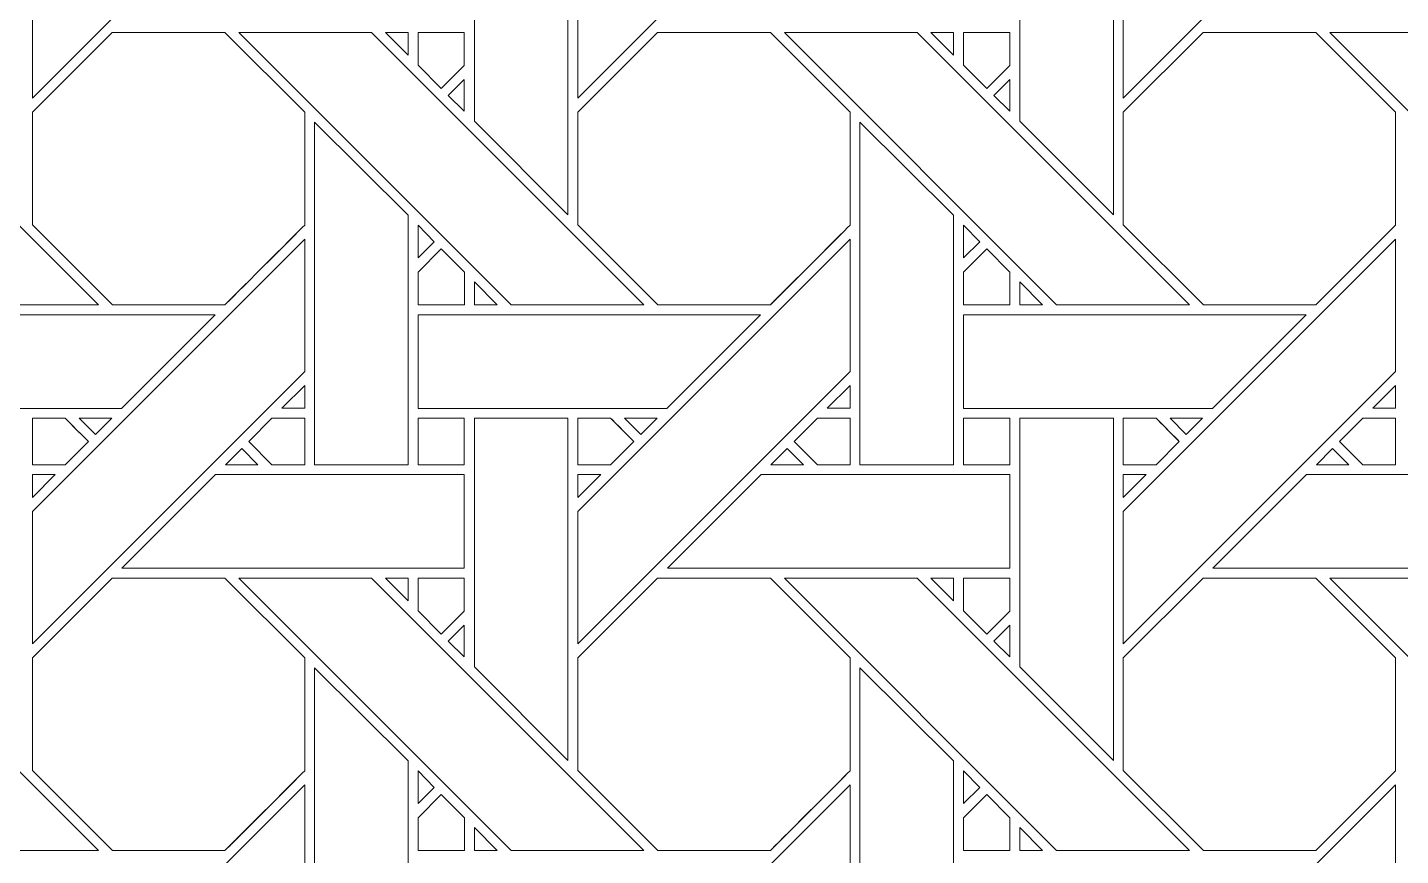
# Model space of a CAD drawing. Header units: inches. Extents: x 7.4 to 17.4, y 4.1 to 14.1.
# Drawn here: x 12.612 to 15, y 7.426 to 8.866 of the extents above; entities that cross this region are included whole.
import ezdxf

# ---------------------------------------------------------------- set-up
doc = ezdxf.new("R2010")
doc.units = ezdxf.units.IN
doc.header["$MEASUREMENT"] = 0
doc.layers.add('Design', color=7, linetype='Continuous', lineweight=0)

msp = doc.modelspace()

# ---------------------------------------------------------------- linework, layer by layer
at = {"layer": 'Design'}
for points, knots in [([(7.3829, 14.0948), (7.3829, 14.0948), (7.3829, 4.0948), (7.3829, 4.0948), (7.3829, 4.0948), (17.3829, 4.0948), (17.3829, 4.0948), (17.3829, 4.0948), (17.3829, 14.0948), (17.3829, 14.0948), (17.3829, 14.0948), (7.3829, 14.0948), (7.3829, 14.0948)], [0, 0, 0, 0, 1, 1, 1, 2, 2, 2, 3, 3, 3, 4, 4, 4, 4]), ([(8.0149, 13.4627), (8.0149, 13.4627), (8.0149, 4.7268), (8.0149, 4.7268), (8.0149, 4.7268), (16.7508, 4.7268), (16.7508, 4.7268), (16.7508, 4.7268), (16.7508, 13.4627), (16.7508, 13.4627), (16.7508, 13.4627), (8.0149, 13.4627), (8.0149, 13.4627)], [0, 0, 0, 0, 1, 1, 1, 2, 2, 2, 3, 3, 3, 4, 4, 4, 4]), ([(13.0941, 9.2166), (13.0941, 9.2166), (12.6204, 8.743), (12.6204, 8.743), (12.6204, 8.743), (12.6204, 8.9731), (12.6204, 8.9731), (12.6204, 8.9731), (13.0941, 9.4467), (13.0941, 9.4467), (13.0941, 9.4467), (13.0941, 9.2166), (13.0941, 9.2166)], [0, 0, 0, 0, 1, 1, 1, 2, 2, 2, 3, 3, 3, 4, 4, 4, 4]), ([(14.0428, 9.2166), (14.0428, 9.2166), (13.5691, 8.743), (13.5691, 8.743), (13.5691, 8.743), (13.5691, 8.9731), (13.5691, 8.9731), (13.5691, 8.9731), (14.0428, 9.4467), (14.0428, 9.4467), (14.0428, 9.4467), (14.0428, 9.2166), (14.0428, 9.2166)], [0, 0, 0, 0, 1, 1, 1, 2, 2, 2, 3, 3, 3, 4, 4, 4, 4]), ([(14.9915, 9.2166), (14.9915, 9.2166), (14.5179, 8.743), (14.5179, 8.743), (14.5179, 8.743), (14.5179, 8.9731), (14.5179, 8.9731), (14.5179, 8.9731), (14.9915, 9.4467), (14.9915, 9.4467), (14.9915, 9.4467), (14.9915, 9.2166), (14.9915, 9.2166)], [0, 0, 0, 0, 1, 1, 1, 2, 2, 2, 3, 3, 3, 4, 4, 4, 4]), ([(13.552, 8.5401), (13.552, 8.5401), (13.3891, 8.703), (13.3891, 8.703), (13.3891, 8.703), (13.3891, 9.1352), (13.3891, 9.1352), (13.3891, 9.1352), (13.552, 9.1352), (13.552, 9.1352), (13.552, 9.1352), (13.552, 8.5401), (13.552, 8.5401)], [0, 0, 0, 0, 1, 1, 1, 2, 2, 2, 3, 3, 3, 4, 4, 4, 4]), ([(14.5007, 8.5401), (14.5007, 8.5401), (14.3378, 8.703), (14.3378, 8.703), (14.3378, 8.703), (14.3378, 9.1352), (14.3378, 9.1352), (14.3378, 9.1352), (14.5007, 9.1352), (14.5007, 9.1352), (14.5007, 9.1352), (14.5007, 8.5401), (14.5007, 8.5401)], [0, 0, 0, 0, 1, 1, 1, 2, 2, 2, 3, 3, 3, 4, 4, 4, 4]), ([(12.0308, 8.8573), (12.0308, 8.8573), (12.2618, 8.8573), (12.2618, 8.8573), (12.2618, 8.8573), (12.7354, 8.3837), (12.7354, 8.3837), (12.7354, 8.3837), (12.5044, 8.3837), (12.5044, 8.3837), (12.5044, 8.3837), (12.0308, 8.8573), (12.0308, 8.8573)], [0, 0, 0, 0, 1, 1, 1, 2, 2, 2, 3, 3, 3, 4, 4, 4, 4]), ([(12.7591, 8.8573), (12.7591, 8.8573), (12.9553, 8.8573), (12.9553, 8.8573), (12.9553, 8.8573), (13.0941, 8.7186), (13.0941, 8.7186), (13.0941, 8.7186), (13.0941, 8.5224), (13.0941, 8.5224), (13.0763, 8.5044), (12.9643, 8.3927), (12.9553, 8.3837), (12.9553, 8.3837), (12.7596, 8.3837), (12.7596, 8.3837), (12.7596, 8.3837), (12.6204, 8.5229), (12.6204, 8.5229), (12.6204, 8.5229), (12.6204, 8.7186), (12.6204, 8.7186), (12.6204, 8.7186), (12.7591, 8.8573), (12.7591, 8.8573)], [0, 0, 0, 0, 1, 1, 1, 2, 2, 2, 3, 3, 3, 4, 4, 4, 5, 5, 5, 6, 6, 6, 7, 7, 7, 8, 8, 8, 8]), ([(12.6204, 8.5229), (12.6204, 8.5229), (12.6204, 8.7186), (12.6204, 8.7186), (12.6204, 8.7186), (12.7591, 8.8573), (12.7591, 8.8573), (12.7591, 8.8573), (12.9553, 8.8573), (12.9553, 8.8573), (12.9553, 8.8573), (13.0941, 8.7186), (13.0941, 8.7186), (13.0941, 8.7186), (13.0941, 8.5224), (13.0941, 8.5224), (13.0761, 8.5043), (12.9642, 8.3926), (12.9553, 8.3837), (12.9553, 8.3837), (12.7596, 8.3837), (12.7596, 8.3837), (12.7596, 8.3837), (12.6204, 8.5229), (12.6204, 8.5229)], [0, 0, 0, 0, 1, 1, 1, 2, 2, 2, 3, 3, 3, 4, 4, 4, 5, 5, 5, 6, 6, 6, 7, 7, 7, 8, 8, 8, 8]), ([(13.4531, 8.3837), (13.4531, 8.3837), (12.9795, 8.8573), (12.9795, 8.8573), (12.9795, 8.8573), (13.2105, 8.8573), (13.2105, 8.8573), (13.2105, 8.8573), (13.6841, 8.3837), (13.6841, 8.3837), (13.6841, 8.3837), (13.4531, 8.3837), (13.4531, 8.3837)], [0, 0, 0, 0, 1, 1, 1, 2, 2, 2, 3, 3, 3, 4, 4, 4, 4]), ([(13.2741, 8.8573), (13.2741, 8.8573), (13.2741, 8.8175), (13.2741, 8.8175), (13.2741, 8.8175), (13.2346, 8.8573), (13.2346, 8.8573), (13.2346, 8.8573), (13.2741, 8.8573), (13.2741, 8.8573)], [0, 0, 0, 0, 1, 1, 1, 2, 2, 2, 3, 3, 3, 3]), ([(13.3715, 8.8573), (13.3715, 8.8573), (13.3715, 8.7997), (13.3715, 8.7997), (13.3715, 8.7997), (13.3316, 8.7598), (13.3316, 8.7598), (13.3316, 8.7598), (13.2913, 8.8001), (13.2913, 8.8001), (13.2913, 8.8001), (13.2913, 8.8573), (13.2913, 8.8573), (13.2913, 8.8573), (13.3715, 8.8573), (13.3715, 8.8573)], [0, 0, 0, 0, 1, 1, 1, 2, 2, 2, 3, 3, 3, 4, 4, 4, 5, 5, 5, 5]), ([(13.3316, 8.7598), (13.3316, 8.7598), (13.2913, 8.8001), (13.2913, 8.8001), (13.2913, 8.8001), (13.2913, 8.8573), (13.2913, 8.8573), (13.2913, 8.8573), (13.3715, 8.8573), (13.3715, 8.8573), (13.3715, 8.8573), (13.3715, 8.7997), (13.3715, 8.7997), (13.3715, 8.7997), (13.3316, 8.7598), (13.3316, 8.7598)], [0, 0, 0, 0, 1, 1, 1, 2, 2, 2, 3, 3, 3, 4, 4, 4, 5, 5, 5, 5]), ([(13.7078, 8.8573), (13.7078, 8.8573), (13.904, 8.8573), (13.904, 8.8573), (13.904, 8.8573), (14.0428, 8.7186), (14.0428, 8.7186), (14.0428, 8.7186), (14.0428, 8.5224), (14.0428, 8.5224), (14.025, 8.5045), (13.9131, 8.3927), (13.9041, 8.3837), (13.9041, 8.3837), (13.7084, 8.3837), (13.7084, 8.3837), (13.7084, 8.3837), (13.5691, 8.5229), (13.5691, 8.5229), (13.5691, 8.5229), (13.5691, 8.7186), (13.5691, 8.7186), (13.5691, 8.7186), (13.7078, 8.8573), (13.7078, 8.8573)], [0, 0, 0, 0, 1, 1, 1, 2, 2, 2, 3, 3, 3, 4, 4, 4, 5, 5, 5, 6, 6, 6, 7, 7, 7, 8, 8, 8, 8]), ([(14.0428, 8.5224), (14.0243, 8.5038), (13.9125, 8.3922), (13.9041, 8.3837), (13.9041, 8.3837), (13.7084, 8.3837), (13.7084, 8.3837), (13.7084, 8.3837), (13.5691, 8.5229), (13.5691, 8.5229), (13.5691, 8.5229), (13.5691, 8.7186), (13.5691, 8.7186), (13.5691, 8.7186), (13.7078, 8.8573), (13.7078, 8.8573), (13.7078, 8.8573), (13.904, 8.8573), (13.904, 8.8573), (13.904, 8.8573), (14.0428, 8.7186), (14.0428, 8.7186), (14.0428, 8.7186), (14.0428, 8.5224), (14.0428, 8.5224)], [0, 0, 0, 0, 1, 1, 1, 2, 2, 2, 3, 3, 3, 4, 4, 4, 5, 5, 5, 6, 6, 6, 7, 7, 7, 8, 8, 8, 8]), ([(14.4018, 8.3837), (14.4018, 8.3837), (13.9283, 8.8573), (13.9283, 8.8573), (13.9283, 8.8573), (14.1592, 8.8573), (14.1592, 8.8573), (14.1592, 8.8573), (14.6329, 8.3837), (14.6329, 8.3837), (14.6329, 8.3837), (14.4018, 8.3837), (14.4018, 8.3837)], [0, 0, 0, 0, 1, 1, 1, 2, 2, 2, 3, 3, 3, 4, 4, 4, 4]), ([(14.2228, 8.8573), (14.2228, 8.8573), (14.2228, 8.8175), (14.2228, 8.8175), (14.2228, 8.8175), (14.1833, 8.8573), (14.1833, 8.8573), (14.1833, 8.8573), (14.2228, 8.8573), (14.2228, 8.8573)], [0, 0, 0, 0, 1, 1, 1, 2, 2, 2, 3, 3, 3, 3]), ([(14.3203, 8.8573), (14.3203, 8.8573), (14.3203, 8.7997), (14.3203, 8.7997), (14.3203, 8.7997), (14.2803, 8.7598), (14.2803, 8.7598), (14.2803, 8.7598), (14.24, 8.8001), (14.24, 8.8001), (14.24, 8.8001), (14.24, 8.8573), (14.24, 8.8573), (14.24, 8.8573), (14.3203, 8.8573), (14.3203, 8.8573)], [0, 0, 0, 0, 1, 1, 1, 2, 2, 2, 3, 3, 3, 4, 4, 4, 5, 5, 5, 5]), ([(14.2803, 8.7598), (14.2803, 8.7598), (14.24, 8.8001), (14.24, 8.8001), (14.24, 8.8001), (14.24, 8.8573), (14.24, 8.8573), (14.24, 8.8573), (14.3203, 8.8573), (14.3203, 8.8573), (14.3203, 8.8573), (14.3203, 8.7997), (14.3203, 8.7997), (14.3203, 8.7997), (14.2803, 8.7598), (14.2803, 8.7598)], [0, 0, 0, 0, 1, 1, 1, 2, 2, 2, 3, 3, 3, 4, 4, 4, 5, 5, 5, 5]), ([(14.6566, 8.8573), (14.6566, 8.8573), (14.8528, 8.8573), (14.8528, 8.8573), (14.8528, 8.8573), (14.9915, 8.7186), (14.9915, 8.7186), (14.9915, 8.7186), (14.9915, 8.5224), (14.9915, 8.5224), (14.9737, 8.5045), (14.8618, 8.3927), (14.8528, 8.3837), (14.8528, 8.3837), (14.6571, 8.3837), (14.6571, 8.3837), (14.6571, 8.3837), (14.5179, 8.5229), (14.5179, 8.5229), (14.5179, 8.5229), (14.5179, 8.7186), (14.5179, 8.7186), (14.5179, 8.7186), (14.6566, 8.8573), (14.6566, 8.8573)], [0, 0, 0, 0, 1, 1, 1, 2, 2, 2, 3, 3, 3, 4, 4, 4, 5, 5, 5, 6, 6, 6, 7, 7, 7, 8, 8, 8, 8]), ([(14.9915, 8.5224), (14.9735, 8.5042), (14.8616, 8.3925), (14.8528, 8.3837), (14.8528, 8.3837), (14.6571, 8.3837), (14.6571, 8.3837), (14.6571, 8.3837), (14.5179, 8.5229), (14.5179, 8.5229), (14.5179, 8.5229), (14.5179, 8.7186), (14.5179, 8.7186), (14.5179, 8.7186), (14.6566, 8.8573), (14.6566, 8.8573), (14.6566, 8.8573), (14.8528, 8.8573), (14.8528, 8.8573), (14.8528, 8.8573), (14.9915, 8.7186), (14.9915, 8.7186), (14.9915, 8.7186), (14.9915, 8.5224), (14.9915, 8.5224)], [0, 0, 0, 0, 1, 1, 1, 2, 2, 2, 3, 3, 3, 4, 4, 4, 5, 5, 5, 6, 6, 6, 7, 7, 7, 8, 8, 8, 8]), ([(15.3505, 8.3837), (15.3505, 8.3837), (14.877, 8.8573), (14.877, 8.8573), (14.877, 8.8573), (15.1079, 8.8573), (15.1079, 8.8573), (15.1079, 8.8573), (15.5816, 8.3837), (15.5816, 8.3837), (15.5816, 8.3837), (15.3505, 8.3837), (15.3505, 8.3837)], [0, 0, 0, 0, 1, 1, 1, 2, 2, 2, 3, 3, 3, 4, 4, 4, 4]), ([(13.3715, 8.7755), (13.3715, 8.7755), (13.3715, 8.7203), (13.3715, 8.7203), (13.3715, 8.7203), (13.3438, 8.7477), (13.3438, 8.7477), (13.3438, 8.7477), (13.3715, 8.7755), (13.3715, 8.7755)], [0, 0, 0, 0, 1, 1, 1, 2, 2, 2, 3, 3, 3, 3]), ([(14.3203, 8.7755), (14.3203, 8.7755), (14.3203, 8.7203), (14.3203, 8.7203), (14.3203, 8.7203), (14.2925, 8.7477), (14.2925, 8.7477), (14.2925, 8.7477), (14.3203, 8.7755), (14.3203, 8.7755)], [0, 0, 0, 0, 1, 1, 1, 2, 2, 2, 3, 3, 3, 3]), ([(13.1112, 8.1057), (13.1112, 8.1057), (13.1112, 8.7015), (13.1112, 8.7015), (13.1112, 8.7015), (13.274, 8.5394), (13.274, 8.5394), (13.274, 8.5394), (13.274, 8.1057), (13.274, 8.1057), (13.274, 8.1057), (13.1112, 8.1057), (13.1112, 8.1057)], [0, 0, 0, 0, 1, 1, 1, 2, 2, 2, 3, 3, 3, 4, 4, 4, 4]), ([(14.0599, 8.1057), (14.0599, 8.1057), (14.0599, 8.7015), (14.0599, 8.7015), (14.0599, 8.7015), (14.2227, 8.5394), (14.2227, 8.5394), (14.2227, 8.5394), (14.2227, 8.1057), (14.2227, 8.1057), (14.2227, 8.1057), (14.0599, 8.1057), (14.0599, 8.1057)], [0, 0, 0, 0, 1, 1, 1, 2, 2, 2, 3, 3, 3, 4, 4, 4, 4]), ([(13.2913, 8.4651), (13.2913, 8.4651), (13.2913, 8.5219), (13.2913, 8.5219), (13.2913, 8.5219), (13.3195, 8.4933), (13.3195, 8.4933), (13.3195, 8.4933), (13.2913, 8.4651), (13.2913, 8.4651)], [0, 0, 0, 0, 1, 1, 1, 2, 2, 2, 3, 3, 3, 3]), ([(14.24, 8.4651), (14.24, 8.4651), (14.24, 8.5219), (14.24, 8.5219), (14.24, 8.5219), (14.2682, 8.4933), (14.2682, 8.4933), (14.2682, 8.4933), (14.24, 8.4651), (14.24, 8.4651)], [0, 0, 0, 0, 1, 1, 1, 2, 2, 2, 3, 3, 3, 3]), ([(12.6204, 8.0244), (12.6204, 8.0244), (13.0941, 8.498), (13.0941, 8.498), (13.0941, 8.498), (13.0941, 8.2679), (13.0941, 8.2679), (13.0941, 8.2679), (12.6204, 7.7943), (12.6204, 7.7943), (12.6204, 7.7943), (12.6204, 8.0244), (12.6204, 8.0244)], [0, 0, 0, 0, 1, 1, 1, 2, 2, 2, 3, 3, 3, 4, 4, 4, 4]), ([(13.2913, 8.3834), (13.2913, 8.3834), (13.2913, 8.4407), (13.2913, 8.4407), (13.2913, 8.4407), (13.3316, 8.4811), (13.3316, 8.4811), (13.3316, 8.4811), (13.3719, 8.4407), (13.3719, 8.4407), (13.3719, 8.4407), (13.3719, 8.3834), (13.3719, 8.3834), (13.3719, 8.3834), (13.2913, 8.3834), (13.2913, 8.3834)], [0, 0, 0, 0, 1, 1, 1, 2, 2, 2, 3, 3, 3, 4, 4, 4, 5, 5, 5, 5]), ([(13.3316, 8.4811), (13.3316, 8.4811), (13.3719, 8.4407), (13.3719, 8.4407), (13.3719, 8.4407), (13.3719, 8.3834), (13.3719, 8.3834), (13.3719, 8.3834), (13.2913, 8.3834), (13.2913, 8.3834), (13.2913, 8.3834), (13.2913, 8.4407), (13.2913, 8.4407), (13.2913, 8.4407), (13.3316, 8.4811), (13.3316, 8.4811)], [0, 0, 0, 0, 1, 1, 1, 2, 2, 2, 3, 3, 3, 4, 4, 4, 5, 5, 5, 5]), ([(14.0428, 8.2679), (14.0428, 8.2679), (13.5691, 7.7943), (13.5691, 7.7943), (13.5691, 7.7943), (13.5691, 8.0244), (13.5691, 8.0244), (13.5691, 8.0244), (14.0428, 8.498), (14.0428, 8.498), (14.0428, 8.498), (14.0428, 8.2679), (14.0428, 8.2679)], [0, 0, 0, 0, 1, 1, 1, 2, 2, 2, 3, 3, 3, 4, 4, 4, 4]), ([(14.24, 8.3834), (14.24, 8.3834), (14.24, 8.4407), (14.24, 8.4407), (14.24, 8.4407), (14.2803, 8.4811), (14.2803, 8.4811), (14.2803, 8.4811), (14.3207, 8.4407), (14.3207, 8.4407), (14.3207, 8.4407), (14.3207, 8.3834), (14.3207, 8.3834), (14.3207, 8.3834), (14.24, 8.3834), (14.24, 8.3834)], [0, 0, 0, 0, 1, 1, 1, 2, 2, 2, 3, 3, 3, 4, 4, 4, 5, 5, 5, 5]), ([(14.2803, 8.4811), (14.2803, 8.4811), (14.3207, 8.4407), (14.3207, 8.4407), (14.3207, 8.4407), (14.3207, 8.3834), (14.3207, 8.3834), (14.3207, 8.3834), (14.24, 8.3834), (14.24, 8.3834), (14.24, 8.3834), (14.24, 8.4407), (14.24, 8.4407), (14.24, 8.4407), (14.2803, 8.4811), (14.2803, 8.4811)], [0, 0, 0, 0, 1, 1, 1, 2, 2, 2, 3, 3, 3, 4, 4, 4, 5, 5, 5, 5]), ([(14.9915, 8.2679), (14.9915, 8.2679), (14.5179, 7.7943), (14.5179, 7.7943), (14.5179, 7.7943), (14.5179, 8.0244), (14.5179, 8.0244), (14.5179, 8.0244), (14.9915, 8.498), (14.9915, 8.498), (14.9915, 8.498), (14.9915, 8.2679), (14.9915, 8.2679)], [0, 0, 0, 0, 1, 1, 1, 2, 2, 2, 3, 3, 3, 4, 4, 4, 4]), ([(13.3892, 8.3837), (13.3892, 8.3837), (13.3892, 8.4235), (13.3892, 8.4235), (13.3892, 8.4235), (13.4289, 8.3837), (13.4289, 8.3837), (13.4289, 8.3837), (13.3892, 8.3837), (13.3892, 8.3837)], [0, 0, 0, 0, 1, 1, 1, 2, 2, 2, 3, 3, 3, 3]), ([(14.3379, 8.3837), (14.3379, 8.3837), (14.3379, 8.4235), (14.3379, 8.4235), (14.3379, 8.4235), (14.3776, 8.3837), (14.3776, 8.3837), (14.3776, 8.3837), (14.3379, 8.3837), (14.3379, 8.3837)], [0, 0, 0, 0, 1, 1, 1, 2, 2, 2, 3, 3, 3, 3]), ([(12.3425, 8.2037), (12.3425, 8.2037), (12.3425, 8.3664), (12.3425, 8.3664), (12.3425, 8.3664), (12.9383, 8.3664), (12.9383, 8.3664), (12.9383, 8.3664), (12.7755, 8.2037), (12.7755, 8.2037), (12.7755, 8.2037), (12.3425, 8.2037), (12.3425, 8.2037)], [0, 0, 0, 0, 1, 1, 1, 2, 2, 2, 3, 3, 3, 4, 4, 4, 4]), ([(13.2913, 8.2037), (13.2913, 8.2037), (13.2913, 8.3664), (13.2913, 8.3664), (13.2913, 8.3664), (13.887, 8.3664), (13.887, 8.3664), (13.887, 8.3664), (13.7242, 8.2037), (13.7242, 8.2037), (13.7242, 8.2037), (13.2913, 8.2037), (13.2913, 8.2037)], [0, 0, 0, 0, 1, 1, 1, 2, 2, 2, 3, 3, 3, 4, 4, 4, 4]), ([(14.24, 8.2037), (14.24, 8.2037), (14.24, 8.3664), (14.24, 8.3664), (14.24, 8.3664), (14.8357, 8.3664), (14.8357, 8.3664), (14.8357, 8.3664), (14.673, 8.2037), (14.673, 8.2037), (14.673, 8.2037), (14.24, 8.2037), (14.24, 8.2037)], [0, 0, 0, 0, 1, 1, 1, 2, 2, 2, 3, 3, 3, 4, 4, 4, 4]), ([(13.0543, 8.2038), (13.0543, 8.2038), (13.0941, 8.2435), (13.0941, 8.2435), (13.0941, 8.2435), (13.0941, 8.2038), (13.0941, 8.2038), (13.0941, 8.2038), (13.0543, 8.2038), (13.0543, 8.2038)], [0, 0, 0, 0, 1, 1, 1, 2, 2, 2, 3, 3, 3, 3]), ([(14.003, 8.2038), (14.003, 8.2038), (14.0428, 8.2435), (14.0428, 8.2435), (14.0428, 8.2435), (14.0428, 8.2038), (14.0428, 8.2038), (14.0428, 8.2038), (14.003, 8.2038), (14.003, 8.2038)], [0, 0, 0, 0, 1, 1, 1, 2, 2, 2, 3, 3, 3, 3]), ([(14.9517, 8.2038), (14.9517, 8.2038), (14.9915, 8.2435), (14.9915, 8.2435), (14.9915, 8.2435), (14.9915, 8.2038), (14.9915, 8.2038), (14.9915, 8.2038), (14.9517, 8.2038), (14.9517, 8.2038)], [0, 0, 0, 0, 1, 1, 1, 2, 2, 2, 3, 3, 3, 3]), ([(12.6775, 8.1865), (12.6826, 8.1813), (12.7134, 8.1505), (12.7178, 8.1461), (12.7178, 8.1461), (12.6774, 8.1057), (12.6774, 8.1057), (12.6774, 8.1057), (12.6204, 8.1057), (12.6204, 8.1057), (12.6204, 8.1057), (12.6204, 8.1865), (12.6204, 8.1865), (12.6204, 8.1865), (12.6775, 8.1865), (12.6775, 8.1865)], [0, 0, 0, 0, 1, 1, 1, 2, 2, 2, 3, 3, 3, 4, 4, 4, 5, 5, 5, 5]), ([(12.6204, 8.1865), (12.6204, 8.1865), (12.6775, 8.1865), (12.6775, 8.1865), (12.683, 8.1809), (12.7178, 8.1461), (12.7178, 8.1461), (12.7178, 8.1461), (12.6774, 8.1057), (12.6774, 8.1057), (12.6774, 8.1057), (12.6204, 8.1057), (12.6204, 8.1057), (12.6204, 8.1057), (12.6204, 8.1865), (12.6204, 8.1865)], [0, 0, 0, 0, 1, 1, 1, 2, 2, 2, 3, 3, 3, 4, 4, 4, 5, 5, 5, 5]), ([(12.7583, 8.1865), (12.7583, 8.1865), (12.73, 8.1583), (12.73, 8.1583), (12.73, 8.1583), (12.7018, 8.1865), (12.7018, 8.1865), (12.7018, 8.1865), (12.7583, 8.1865), (12.7583, 8.1865)], [0, 0, 0, 0, 1, 1, 1, 2, 2, 2, 3, 3, 3, 3]), ([(13.037, 8.1057), (13.037, 8.1057), (12.9966, 8.1461), (12.9966, 8.1461), (12.9966, 8.1461), (13.037, 8.1865), (13.037, 8.1865), (13.037, 8.1865), (13.0941, 8.1865), (13.0941, 8.1865), (13.0941, 8.1865), (13.0941, 8.1057), (13.0941, 8.1057), (13.0941, 8.1057), (13.037, 8.1057), (13.037, 8.1057)], [0, 0, 0, 0, 1, 1, 1, 2, 2, 2, 3, 3, 3, 4, 4, 4, 5, 5, 5, 5]), ([(12.9966, 8.1461), (12.9966, 8.1461), (13.037, 8.1865), (13.037, 8.1865), (13.037, 8.1865), (13.0941, 8.1865), (13.0941, 8.1865), (13.0941, 8.1865), (13.0941, 8.1057), (13.0941, 8.1057), (13.0941, 8.1057), (13.037, 8.1057), (13.037, 8.1057), (13.037, 8.1057), (12.9966, 8.1461), (12.9966, 8.1461)], [0, 0, 0, 0, 1, 1, 1, 2, 2, 2, 3, 3, 3, 4, 4, 4, 5, 5, 5, 5]), ([(13.2913, 8.1865), (13.2913, 8.1865), (13.3715, 8.1865), (13.3715, 8.1865), (13.3715, 8.1865), (13.3715, 8.1057), (13.3715, 8.1057), (13.3715, 8.1057), (13.2913, 8.1057), (13.2913, 8.1057), (13.2913, 8.1057), (13.2913, 8.1865), (13.2913, 8.1865)], [0, 0, 0, 0, 1, 1, 1, 2, 2, 2, 3, 3, 3, 4, 4, 4, 4]), ([(13.2913, 8.1057), (13.2913, 8.1057), (13.2913, 8.1865), (13.2913, 8.1865), (13.2913, 8.1865), (13.3715, 8.1865), (13.3715, 8.1865), (13.3715, 8.1865), (13.3715, 8.1057), (13.3715, 8.1057), (13.3715, 8.1057), (13.2913, 8.1057), (13.2913, 8.1057)], [0, 0, 0, 0, 1, 1, 1, 2, 2, 2, 3, 3, 3, 4, 4, 4, 4]), ([(13.552, 8.1865), (13.552, 8.1865), (13.552, 7.5914), (13.552, 7.5914), (13.552, 7.5914), (13.3891, 7.7543), (13.3891, 7.7543), (13.3891, 7.7543), (13.3891, 8.1865), (13.3891, 8.1865), (13.3891, 8.1865), (13.552, 8.1865), (13.552, 8.1865)], [0, 0, 0, 0, 1, 1, 1, 2, 2, 2, 3, 3, 3, 4, 4, 4, 4]), ([(13.6262, 8.1865), (13.6313, 8.1813), (13.6621, 8.1505), (13.6665, 8.1461), (13.6665, 8.1461), (13.6261, 8.1057), (13.6261, 8.1057), (13.6261, 8.1057), (13.5691, 8.1057), (13.5691, 8.1057), (13.5691, 8.1057), (13.5691, 8.1865), (13.5691, 8.1865), (13.5691, 8.1865), (13.6262, 8.1865), (13.6262, 8.1865)], [0, 0, 0, 0, 1, 1, 1, 2, 2, 2, 3, 3, 3, 4, 4, 4, 5, 5, 5, 5]), ([(13.5691, 8.1057), (13.5691, 8.1057), (13.5691, 8.1865), (13.5691, 8.1865), (13.5691, 8.1865), (13.6262, 8.1865), (13.6262, 8.1865), (13.6316, 8.1811), (13.6665, 8.1461), (13.6665, 8.1461), (13.6665, 8.1461), (13.6261, 8.1057), (13.6261, 8.1057), (13.6261, 8.1057), (13.5691, 8.1057), (13.5691, 8.1057)], [0, 0, 0, 0, 1, 1, 1, 2, 2, 2, 3, 3, 3, 4, 4, 4, 5, 5, 5, 5]), ([(13.6505, 8.1865), (13.6505, 8.1865), (13.707, 8.1865), (13.707, 8.1865), (13.707, 8.1865), (13.6787, 8.1583), (13.6787, 8.1583), (13.6787, 8.1583), (13.6505, 8.1865), (13.6505, 8.1865)], [0, 0, 0, 0, 1, 1, 1, 2, 2, 2, 3, 3, 3, 3]), ([(13.9857, 8.1057), (13.9857, 8.1057), (13.9453, 8.1461), (13.9453, 8.1461), (13.9453, 8.1461), (13.9858, 8.1865), (13.9858, 8.1865), (13.9858, 8.1865), (14.0428, 8.1865), (14.0428, 8.1865), (14.0428, 8.1865), (14.0428, 8.1057), (14.0428, 8.1057), (14.0428, 8.1057), (13.9857, 8.1057), (13.9857, 8.1057)], [0, 0, 0, 0, 1, 1, 1, 2, 2, 2, 3, 3, 3, 4, 4, 4, 5, 5, 5, 5]), ([(14.0428, 8.1057), (14.0428, 8.1057), (13.9857, 8.1057), (13.9857, 8.1057), (13.9857, 8.1057), (13.9453, 8.1461), (13.9453, 8.1461), (13.9453, 8.1461), (13.9858, 8.1865), (13.9858, 8.1865), (13.9858, 8.1865), (14.0428, 8.1865), (14.0428, 8.1865), (14.0428, 8.1865), (14.0428, 8.1057), (14.0428, 8.1057)], [0, 0, 0, 0, 1, 1, 1, 2, 2, 2, 3, 3, 3, 4, 4, 4, 5, 5, 5, 5]), ([(14.24, 8.1865), (14.24, 8.1865), (14.3203, 8.1865), (14.3203, 8.1865), (14.3203, 8.1865), (14.3203, 8.1057), (14.3203, 8.1057), (14.3203, 8.1057), (14.24, 8.1057), (14.24, 8.1057), (14.24, 8.1057), (14.24, 8.1865), (14.24, 8.1865)], [0, 0, 0, 0, 1, 1, 1, 2, 2, 2, 3, 3, 3, 4, 4, 4, 4]), ([(14.24, 8.1057), (14.24, 8.1057), (14.24, 8.1865), (14.24, 8.1865), (14.24, 8.1865), (14.3203, 8.1865), (14.3203, 8.1865), (14.3203, 8.1865), (14.3203, 8.1057), (14.3203, 8.1057), (14.3203, 8.1057), (14.24, 8.1057), (14.24, 8.1057)], [0, 0, 0, 0, 1, 1, 1, 2, 2, 2, 3, 3, 3, 4, 4, 4, 4]), ([(14.5007, 7.5914), (14.5007, 7.5914), (14.3378, 7.7543), (14.3378, 7.7543), (14.3378, 7.7543), (14.3378, 8.1865), (14.3378, 8.1865), (14.3378, 8.1865), (14.5007, 8.1865), (14.5007, 8.1865), (14.5007, 8.1865), (14.5007, 7.5914), (14.5007, 7.5914)], [0, 0, 0, 0, 1, 1, 1, 2, 2, 2, 3, 3, 3, 4, 4, 4, 4]), ([(14.5749, 8.1865), (14.5801, 8.1813), (14.6108, 8.1505), (14.6153, 8.1461), (14.6153, 8.1461), (14.5748, 8.1057), (14.5748, 8.1057), (14.5748, 8.1057), (14.5179, 8.1057), (14.5179, 8.1057), (14.5179, 8.1057), (14.5179, 8.1865), (14.5179, 8.1865), (14.5179, 8.1865), (14.5749, 8.1865), (14.5749, 8.1865)], [0, 0, 0, 0, 1, 1, 1, 2, 2, 2, 3, 3, 3, 4, 4, 4, 5, 5, 5, 5]), ([(14.5179, 8.1057), (14.5179, 8.1057), (14.5179, 8.1865), (14.5179, 8.1865), (14.5179, 8.1865), (14.5749, 8.1865), (14.5749, 8.1865), (14.5749, 8.1865), (14.6153, 8.1461), (14.6153, 8.1461), (14.6153, 8.1461), (14.5748, 8.1057), (14.5748, 8.1057), (14.5748, 8.1057), (14.5179, 8.1057), (14.5179, 8.1057)], [0, 0, 0, 0, 1, 1, 1, 2, 2, 2, 3, 3, 3, 4, 4, 4, 5, 5, 5, 5]), ([(14.5993, 8.1865), (14.5993, 8.1865), (14.6557, 8.1865), (14.6557, 8.1865), (14.6557, 8.1865), (14.6275, 8.1583), (14.6275, 8.1583), (14.6275, 8.1583), (14.5993, 8.1865), (14.5993, 8.1865)], [0, 0, 0, 0, 1, 1, 1, 2, 2, 2, 3, 3, 3, 3]), ([(14.9344, 8.1057), (14.9344, 8.1057), (14.8941, 8.1461), (14.8941, 8.1461), (14.8941, 8.1461), (14.9345, 8.1865), (14.9345, 8.1865), (14.9345, 8.1865), (14.9915, 8.1865), (14.9915, 8.1865), (14.9915, 8.1865), (14.9915, 8.1057), (14.9915, 8.1057), (14.9915, 8.1057), (14.9344, 8.1057), (14.9344, 8.1057)], [0, 0, 0, 0, 1, 1, 1, 2, 2, 2, 3, 3, 3, 4, 4, 4, 5, 5, 5, 5]), ([(14.9915, 8.1057), (14.9915, 8.1057), (14.9344, 8.1057), (14.9344, 8.1057), (14.9344, 8.1057), (14.8941, 8.1461), (14.8941, 8.1461), (14.8941, 8.1461), (14.9345, 8.1865), (14.9345, 8.1865), (14.9345, 8.1865), (14.9915, 8.1865), (14.9915, 8.1865), (14.9915, 8.1865), (14.9915, 8.1057), (14.9915, 8.1057)], [0, 0, 0, 0, 1, 1, 1, 2, 2, 2, 3, 3, 3, 4, 4, 4, 5, 5, 5, 5]), ([(13.0127, 8.1057), (13.0127, 8.1057), (12.9562, 8.1057), (12.9562, 8.1057), (12.9562, 8.1057), (12.9845, 8.1339), (12.9845, 8.1339), (12.9845, 8.1339), (13.0127, 8.1057), (13.0127, 8.1057)], [0, 0, 0, 0, 1, 1, 1, 2, 2, 2, 3, 3, 3, 3]), ([(13.905, 8.1057), (13.905, 8.1057), (13.9332, 8.1339), (13.9332, 8.1339), (13.9332, 8.1339), (13.9615, 8.1057), (13.9615, 8.1057), (13.9615, 8.1057), (13.905, 8.1057), (13.905, 8.1057)], [0, 0, 0, 0, 1, 1, 1, 2, 2, 2, 3, 3, 3, 3]), ([(14.8537, 8.1057), (14.8537, 8.1057), (14.8819, 8.1339), (14.8819, 8.1339), (14.8819, 8.1339), (14.9102, 8.1057), (14.9102, 8.1057), (14.9102, 8.1057), (14.8537, 8.1057), (14.8537, 8.1057)], [0, 0, 0, 0, 1, 1, 1, 2, 2, 2, 3, 3, 3, 3]), ([(12.6602, 8.0885), (12.6602, 8.0885), (12.6204, 8.0487), (12.6204, 8.0487), (12.6204, 8.0487), (12.6204, 8.0885), (12.6204, 8.0885), (12.6204, 8.0885), (12.6602, 8.0885), (12.6602, 8.0885)], [0, 0, 0, 0, 1, 1, 1, 2, 2, 2, 3, 3, 3, 3]), ([(12.7762, 7.9257), (12.7762, 7.9257), (12.9391, 8.0885), (12.9391, 8.0885), (12.9391, 8.0885), (13.3715, 8.0885), (13.3715, 8.0885), (13.3715, 8.0885), (13.3715, 7.9257), (13.3715, 7.9257), (13.3715, 7.9257), (12.7762, 7.9257), (12.7762, 7.9257)], [0, 0, 0, 0, 1, 1, 1, 2, 2, 2, 3, 3, 3, 4, 4, 4, 4]), ([(13.609, 8.0885), (13.609, 8.0885), (13.5691, 8.0487), (13.5691, 8.0487), (13.5691, 8.0487), (13.5691, 8.0885), (13.5691, 8.0885), (13.5691, 8.0885), (13.609, 8.0885), (13.609, 8.0885)], [0, 0, 0, 0, 1, 1, 1, 2, 2, 2, 3, 3, 3, 3]), ([(14.3203, 8.0885), (14.3203, 8.0885), (14.3203, 7.9257), (14.3203, 7.9257), (14.3203, 7.9257), (13.725, 7.9257), (13.725, 7.9257), (13.725, 7.9257), (13.8878, 8.0885), (13.8878, 8.0885), (13.8878, 8.0885), (14.3203, 8.0885), (14.3203, 8.0885)], [0, 0, 0, 0, 1, 1, 1, 2, 2, 2, 3, 3, 3, 4, 4, 4, 4]), ([(14.5577, 8.0885), (14.5577, 8.0885), (14.5179, 8.0487), (14.5179, 8.0487), (14.5179, 8.0487), (14.5179, 8.0885), (14.5179, 8.0885), (14.5179, 8.0885), (14.5577, 8.0885), (14.5577, 8.0885)], [0, 0, 0, 0, 1, 1, 1, 2, 2, 2, 3, 3, 3, 3]), ([(15.269, 8.0885), (15.269, 8.0885), (15.269, 7.9257), (15.269, 7.9257), (15.269, 7.9257), (14.6737, 7.9257), (14.6737, 7.9257), (14.6737, 7.9257), (14.8365, 8.0885), (14.8365, 8.0885), (14.8365, 8.0885), (15.269, 8.0885), (15.269, 8.0885)], [0, 0, 0, 0, 1, 1, 1, 2, 2, 2, 3, 3, 3, 4, 4, 4, 4]), ([(12.0308, 7.9086), (12.0308, 7.9086), (12.2618, 7.9086), (12.2618, 7.9086), (12.2618, 7.9086), (12.7354, 7.435), (12.7354, 7.435), (12.7354, 7.435), (12.5044, 7.435), (12.5044, 7.435), (12.5044, 7.435), (12.0308, 7.9086), (12.0308, 7.9086)], [0, 0, 0, 0, 1, 1, 1, 2, 2, 2, 3, 3, 3, 4, 4, 4, 4]), ([(12.7591, 7.9086), (12.7591, 7.9086), (12.9553, 7.9086), (12.9553, 7.9086), (12.9553, 7.9086), (13.0941, 7.7699), (13.0941, 7.7699), (13.0941, 7.7699), (13.0941, 7.5737), (13.0941, 7.5737), (13.0763, 7.5557), (12.9643, 7.444), (12.9553, 7.435), (12.9553, 7.435), (12.7596, 7.435), (12.7596, 7.435), (12.7596, 7.435), (12.6204, 7.5742), (12.6204, 7.5742), (12.6204, 7.5742), (12.6204, 7.7699), (12.6204, 7.7699), (12.6204, 7.7699), (12.7591, 7.9086), (12.7591, 7.9086)], [0, 0, 0, 0, 1, 1, 1, 2, 2, 2, 3, 3, 3, 4, 4, 4, 5, 5, 5, 6, 6, 6, 7, 7, 7, 8, 8, 8, 8]), ([(12.6204, 7.5742), (12.6204, 7.5742), (12.6204, 7.7699), (12.6204, 7.7699), (12.6204, 7.7699), (12.7591, 7.9086), (12.7591, 7.9086), (12.7591, 7.9086), (12.9553, 7.9086), (12.9553, 7.9086), (12.9553, 7.9086), (13.0941, 7.7699), (13.0941, 7.7699), (13.0941, 7.7699), (13.0941, 7.5737), (13.0941, 7.5737), (13.0757, 7.5551), (12.9639, 7.4435), (12.9553, 7.435), (12.9553, 7.435), (12.7596, 7.435), (12.7596, 7.435), (12.7596, 7.435), (12.6204, 7.5742), (12.6204, 7.5742)], [0, 0, 0, 0, 1, 1, 1, 2, 2, 2, 3, 3, 3, 4, 4, 4, 5, 5, 5, 6, 6, 6, 7, 7, 7, 8, 8, 8, 8]), ([(12.9795, 7.9086), (12.9795, 7.9086), (13.2105, 7.9086), (13.2105, 7.9086), (13.2105, 7.9086), (13.6841, 7.435), (13.6841, 7.435), (13.6841, 7.435), (13.4531, 7.435), (13.4531, 7.435), (13.4531, 7.435), (12.9795, 7.9086), (12.9795, 7.9086)], [0, 0, 0, 0, 1, 1, 1, 2, 2, 2, 3, 3, 3, 4, 4, 4, 4]), ([(13.2741, 7.9086), (13.2741, 7.9086), (13.2741, 7.8688), (13.2741, 7.8688), (13.2741, 7.8688), (13.2346, 7.9086), (13.2346, 7.9086), (13.2346, 7.9086), (13.2741, 7.9086), (13.2741, 7.9086)], [0, 0, 0, 0, 1, 1, 1, 2, 2, 2, 3, 3, 3, 3]), ([(13.3715, 7.9086), (13.3715, 7.9086), (13.3715, 7.851), (13.3715, 7.851), (13.3715, 7.851), (13.3316, 7.8111), (13.3316, 7.8111), (13.3316, 7.8111), (13.2913, 7.8514), (13.2913, 7.8514), (13.2913, 7.8514), (13.2913, 7.9086), (13.2913, 7.9086), (13.2913, 7.9086), (13.3715, 7.9086), (13.3715, 7.9086)], [0, 0, 0, 0, 1, 1, 1, 2, 2, 2, 3, 3, 3, 4, 4, 4, 5, 5, 5, 5]), ([(13.3316, 7.8111), (13.3316, 7.8111), (13.2913, 7.8514), (13.2913, 7.8514), (13.2913, 7.8514), (13.2913, 7.9086), (13.2913, 7.9086), (13.2913, 7.9086), (13.3715, 7.9086), (13.3715, 7.9086), (13.3715, 7.9086), (13.3715, 7.851), (13.3715, 7.851), (13.3715, 7.851), (13.3316, 7.8111), (13.3316, 7.8111)], [0, 0, 0, 0, 1, 1, 1, 2, 2, 2, 3, 3, 3, 4, 4, 4, 5, 5, 5, 5]), ([(13.7078, 7.9086), (13.7078, 7.9086), (13.904, 7.9086), (13.904, 7.9086), (13.904, 7.9086), (14.0428, 7.7699), (14.0428, 7.7699), (14.0428, 7.7699), (14.0428, 7.5737), (14.0428, 7.5737), (14.025, 7.5557), (13.9131, 7.444), (13.9041, 7.435), (13.9041, 7.435), (13.7084, 7.435), (13.7084, 7.435), (13.7084, 7.435), (13.5691, 7.5742), (13.5691, 7.5742), (13.5691, 7.5742), (13.5691, 7.7699), (13.5691, 7.7699), (13.5691, 7.7699), (13.7078, 7.9086), (13.7078, 7.9086)], [0, 0, 0, 0, 1, 1, 1, 2, 2, 2, 3, 3, 3, 4, 4, 4, 5, 5, 5, 6, 6, 6, 7, 7, 7, 8, 8, 8, 8]), ([(13.5691, 7.5742), (13.5691, 7.5742), (13.5691, 7.7699), (13.5691, 7.7699), (13.5691, 7.7699), (13.7078, 7.9086), (13.7078, 7.9086), (13.7078, 7.9086), (13.904, 7.9086), (13.904, 7.9086), (13.904, 7.9086), (14.0428, 7.7699), (14.0428, 7.7699), (14.0428, 7.7699), (14.0428, 7.5737), (14.0428, 7.5737), (14.0248, 7.5555), (13.9129, 7.4438), (13.9041, 7.435), (13.9041, 7.435), (13.7084, 7.435), (13.7084, 7.435), (13.7084, 7.435), (13.5691, 7.5742), (13.5691, 7.5742)], [0, 0, 0, 0, 1, 1, 1, 2, 2, 2, 3, 3, 3, 4, 4, 4, 5, 5, 5, 6, 6, 6, 7, 7, 7, 8, 8, 8, 8]), ([(14.4018, 7.435), (14.4018, 7.435), (13.9283, 7.9086), (13.9283, 7.9086), (13.9283, 7.9086), (14.1592, 7.9086), (14.1592, 7.9086), (14.1592, 7.9086), (14.6329, 7.435), (14.6329, 7.435), (14.6329, 7.435), (14.4018, 7.435), (14.4018, 7.435)], [0, 0, 0, 0, 1, 1, 1, 2, 2, 2, 3, 3, 3, 4, 4, 4, 4]), ([(14.2228, 7.9086), (14.2228, 7.9086), (14.2228, 7.8688), (14.2228, 7.8688), (14.2228, 7.8688), (14.1833, 7.9086), (14.1833, 7.9086), (14.1833, 7.9086), (14.2228, 7.9086), (14.2228, 7.9086)], [0, 0, 0, 0, 1, 1, 1, 2, 2, 2, 3, 3, 3, 3]), ([(14.3203, 7.9086), (14.3203, 7.9086), (14.3203, 7.851), (14.3203, 7.851), (14.3203, 7.851), (14.2803, 7.8111), (14.2803, 7.8111), (14.2803, 7.8111), (14.24, 7.8514), (14.24, 7.8514), (14.24, 7.8514), (14.24, 7.9086), (14.24, 7.9086), (14.24, 7.9086), (14.3203, 7.9086), (14.3203, 7.9086)], [0, 0, 0, 0, 1, 1, 1, 2, 2, 2, 3, 3, 3, 4, 4, 4, 5, 5, 5, 5]), ([(14.2803, 7.8111), (14.2803, 7.8111), (14.24, 7.8514), (14.24, 7.8514), (14.24, 7.8514), (14.24, 7.9086), (14.24, 7.9086), (14.24, 7.9086), (14.3203, 7.9086), (14.3203, 7.9086), (14.3203, 7.9086), (14.3203, 7.851), (14.3203, 7.851), (14.3203, 7.851), (14.2803, 7.8111), (14.2803, 7.8111)], [0, 0, 0, 0, 1, 1, 1, 2, 2, 2, 3, 3, 3, 4, 4, 4, 5, 5, 5, 5]), ([(14.6566, 7.9086), (14.6566, 7.9086), (14.8528, 7.9086), (14.8528, 7.9086), (14.8528, 7.9086), (14.9915, 7.7699), (14.9915, 7.7699), (14.9915, 7.7699), (14.9915, 7.5737), (14.9915, 7.5737), (14.9737, 7.5557), (14.8618, 7.444), (14.8528, 7.435), (14.8528, 7.435), (14.6571, 7.435), (14.6571, 7.435), (14.6571, 7.435), (14.5179, 7.5742), (14.5179, 7.5742), (14.5179, 7.5742), (14.5179, 7.7699), (14.5179, 7.7699), (14.5179, 7.7699), (14.6566, 7.9086), (14.6566, 7.9086)], [0, 0, 0, 0, 1, 1, 1, 2, 2, 2, 3, 3, 3, 4, 4, 4, 5, 5, 5, 6, 6, 6, 7, 7, 7, 8, 8, 8, 8]), ([(14.9915, 7.5737), (14.9736, 7.5556), (14.8617, 7.4439), (14.8528, 7.435), (14.8528, 7.435), (14.6571, 7.435), (14.6571, 7.435), (14.6571, 7.435), (14.5179, 7.5742), (14.5179, 7.5742), (14.5179, 7.5742), (14.5179, 7.7699), (14.5179, 7.7699), (14.5179, 7.7699), (14.6566, 7.9086), (14.6566, 7.9086), (14.6566, 7.9086), (14.8528, 7.9086), (14.8528, 7.9086), (14.8528, 7.9086), (14.9915, 7.7699), (14.9915, 7.7699), (14.9915, 7.7699), (14.9915, 7.5737), (14.9915, 7.5737)], [0, 0, 0, 0, 1, 1, 1, 2, 2, 2, 3, 3, 3, 4, 4, 4, 5, 5, 5, 6, 6, 6, 7, 7, 7, 8, 8, 8, 8]), ([(15.3505, 7.435), (15.3505, 7.435), (14.877, 7.9086), (14.877, 7.9086), (14.877, 7.9086), (15.1079, 7.9086), (15.1079, 7.9086), (15.1079, 7.9086), (15.5816, 7.435), (15.5816, 7.435), (15.5816, 7.435), (15.3505, 7.435), (15.3505, 7.435)], [0, 0, 0, 0, 1, 1, 1, 2, 2, 2, 3, 3, 3, 4, 4, 4, 4]), ([(13.3715, 7.8268), (13.3715, 7.8268), (13.3715, 7.7716), (13.3715, 7.7716), (13.3715, 7.7716), (13.3438, 7.799), (13.3438, 7.799), (13.3438, 7.799), (13.3715, 7.8268), (13.3715, 7.8268)], [0, 0, 0, 0, 1, 1, 1, 2, 2, 2, 3, 3, 3, 3]), ([(14.3203, 7.8268), (14.3203, 7.8268), (14.3203, 7.7716), (14.3203, 7.7716), (14.3203, 7.7716), (14.2925, 7.799), (14.2925, 7.799), (14.2925, 7.799), (14.3203, 7.8268), (14.3203, 7.8268)], [0, 0, 0, 0, 1, 1, 1, 2, 2, 2, 3, 3, 3, 3]), ([(13.274, 7.5906), (13.274, 7.5906), (13.274, 7.157), (13.274, 7.157), (13.274, 7.157), (13.1112, 7.157), (13.1112, 7.157), (13.1112, 7.157), (13.1112, 7.7528), (13.1112, 7.7528), (13.1112, 7.7528), (13.274, 7.5906), (13.274, 7.5906)], [0, 0, 0, 0, 1, 1, 1, 2, 2, 2, 3, 3, 3, 4, 4, 4, 4]), ([(14.0599, 7.157), (14.0599, 7.157), (14.0599, 7.7528), (14.0599, 7.7528), (14.0599, 7.7528), (14.2227, 7.5906), (14.2227, 7.5906), (14.2227, 7.5906), (14.2227, 7.157), (14.2227, 7.157), (14.2227, 7.157), (14.0599, 7.157), (14.0599, 7.157)], [0, 0, 0, 0, 1, 1, 1, 2, 2, 2, 3, 3, 3, 4, 4, 4, 4]), ([(13.2913, 7.5164), (13.2913, 7.5164), (13.2913, 7.5732), (13.2913, 7.5732), (13.2913, 7.5732), (13.3195, 7.5446), (13.3195, 7.5446), (13.3195, 7.5446), (13.2913, 7.5164), (13.2913, 7.5164)], [0, 0, 0, 0, 1, 1, 1, 2, 2, 2, 3, 3, 3, 3]), ([(14.24, 7.5164), (14.24, 7.5164), (14.24, 7.5732), (14.24, 7.5732), (14.24, 7.5732), (14.2682, 7.5446), (14.2682, 7.5446), (14.2682, 7.5446), (14.24, 7.5164), (14.24, 7.5164)], [0, 0, 0, 0, 1, 1, 1, 2, 2, 2, 3, 3, 3, 3]), ([(12.6204, 7.0756), (12.6204, 7.0756), (13.0941, 7.5492), (13.0941, 7.5492), (13.0941, 7.5492), (13.0941, 7.3192), (13.0941, 7.3192), (13.0941, 7.3192), (12.6204, 6.8455), (12.6204, 6.8455), (12.6204, 6.8455), (12.6204, 7.0756), (12.6204, 7.0756)], [0, 0, 0, 0, 1, 1, 1, 2, 2, 2, 3, 3, 3, 4, 4, 4, 4]), ([(13.5691, 7.0756), (13.5691, 7.0756), (14.0428, 7.5492), (14.0428, 7.5492), (14.0428, 7.5492), (14.0428, 7.3192), (14.0428, 7.3192), (14.0428, 7.3192), (13.5691, 6.8455), (13.5691, 6.8455), (13.5691, 6.8455), (13.5691, 7.0756), (13.5691, 7.0756)], [0, 0, 0, 0, 1, 1, 1, 2, 2, 2, 3, 3, 3, 4, 4, 4, 4]), ([(14.9915, 7.3192), (14.9915, 7.3192), (14.5179, 6.8455), (14.5179, 6.8455), (14.5179, 6.8455), (14.5179, 7.0756), (14.5179, 7.0756), (14.5179, 7.0756), (14.9915, 7.5492), (14.9915, 7.5492), (14.9915, 7.5492), (14.9915, 7.3192), (14.9915, 7.3192)], [0, 0, 0, 0, 1, 1, 1, 2, 2, 2, 3, 3, 3, 4, 4, 4, 4]), ([(13.2913, 7.4347), (13.2913, 7.4347), (13.2913, 7.492), (13.2913, 7.492), (13.2913, 7.492), (13.3316, 7.5323), (13.3316, 7.5323), (13.3316, 7.5323), (13.3719, 7.492), (13.3719, 7.492), (13.3719, 7.492), (13.3719, 7.4347), (13.3719, 7.4347), (13.3719, 7.4347), (13.2913, 7.4347), (13.2913, 7.4347)], [0, 0, 0, 0, 1, 1, 1, 2, 2, 2, 3, 3, 3, 4, 4, 4, 5, 5, 5, 5]), ([(13.3316, 7.5323), (13.3316, 7.5323), (13.3719, 7.492), (13.3719, 7.492), (13.3719, 7.492), (13.3719, 7.4347), (13.3719, 7.4347), (13.3719, 7.4347), (13.2913, 7.4347), (13.2913, 7.4347), (13.2913, 7.4347), (13.2913, 7.492), (13.2913, 7.492), (13.2913, 7.492), (13.3316, 7.5323), (13.3316, 7.5323)], [0, 0, 0, 0, 1, 1, 1, 2, 2, 2, 3, 3, 3, 4, 4, 4, 5, 5, 5, 5]), ([(14.24, 7.4347), (14.24, 7.4347), (14.24, 7.492), (14.24, 7.492), (14.24, 7.492), (14.2803, 7.5323), (14.2803, 7.5323), (14.2803, 7.5323), (14.3207, 7.492), (14.3207, 7.492), (14.3207, 7.492), (14.3207, 7.4347), (14.3207, 7.4347), (14.3207, 7.4347), (14.24, 7.4347), (14.24, 7.4347)], [0, 0, 0, 0, 1, 1, 1, 2, 2, 2, 3, 3, 3, 4, 4, 4, 5, 5, 5, 5]), ([(14.2803, 7.5323), (14.2803, 7.5323), (14.3207, 7.492), (14.3207, 7.492), (14.3207, 7.492), (14.3207, 7.4347), (14.3207, 7.4347), (14.3207, 7.4347), (14.24, 7.4347), (14.24, 7.4347), (14.24, 7.4347), (14.24, 7.492), (14.24, 7.492), (14.24, 7.492), (14.2803, 7.5323), (14.2803, 7.5323)], [0, 0, 0, 0, 1, 1, 1, 2, 2, 2, 3, 3, 3, 4, 4, 4, 5, 5, 5, 5]), ([(13.4289, 7.4349), (13.4289, 7.4349), (13.3892, 7.4349), (13.3892, 7.4349), (13.3892, 7.4349), (13.3892, 7.4747), (13.3892, 7.4747), (13.3892, 7.4747), (13.4289, 7.4349), (13.4289, 7.4349)], [0, 0, 0, 0, 1, 1, 1, 2, 2, 2, 3, 3, 3, 3]), ([(14.3379, 7.4349), (14.3379, 7.4349), (14.3379, 7.4747), (14.3379, 7.4747), (14.3379, 7.4747), (14.3776, 7.4349), (14.3776, 7.4349), (14.3776, 7.4349), (14.3379, 7.4349), (14.3379, 7.4349)], [0, 0, 0, 0, 1, 1, 1, 2, 2, 2, 3, 3, 3, 3])]:
    msp.add_open_spline(points, degree=3, knots=knots, dxfattribs=at)

doc.saveas('drawing.dxf')
